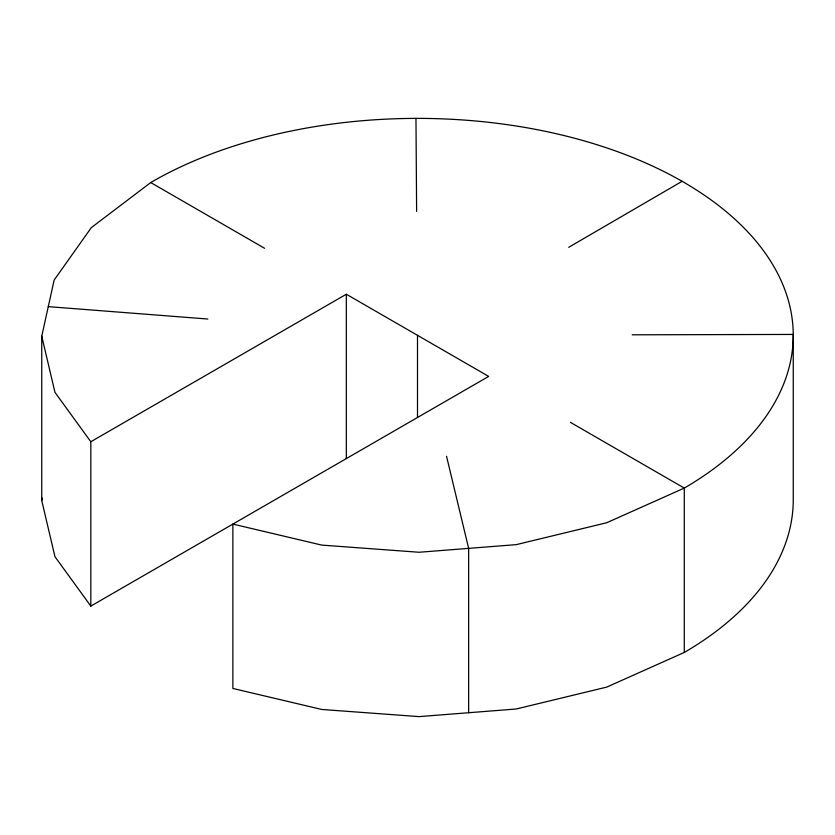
<?xml version="1.0" encoding="UTF-8"?>
<svg xmlns="http://www.w3.org/2000/svg" width="835" height="835" viewBox="0 0 835 835"><rect width="100%" height="100%" fill="white"/><g stroke="black" fill="none" stroke-linecap="round" stroke-linejoin="round"><path stroke-width="1.25" d="M90.817 606.106L90.817 441.746L346.327 294.233L488.673 376.408L90.817 606.106L54.953 556.684L41.75 500.562L41.75 336.202L54.16 280.028L91.328 227.621L150.718 182.552A375.75 216.943 0 0 1 682.111 181.299A375.75 216.943 0 0 1 684.283 488.089L684.283 652.448L606.701 687.111L516.239 708.998L419.034 716.618L321.736 709.458L232.871 688.447L232.871 524.088L321.736 545.098L419.034 552.259L516.239 544.639L606.701 522.752L684.283 488.089L570.409 422.353M41.75 500.562L42.293 498.098M568.708 247.306L682.111 181.299M632.21 334.814L793.25 334.438L793.25 498.798A375.75 216.943 0 0 1 684.283 652.448M48.284 306.633L207.884 319.033M150.718 182.552L264.591 248.287M90.817 441.746L54.953 392.325L41.75 336.202M446.537 456.275L468.644 548.365L468.644 712.725M415.966 118.382L416.623 211.359M417.5 335.326L417.5 417.5M346.327 294.233L346.327 458.592"/></g></svg>
